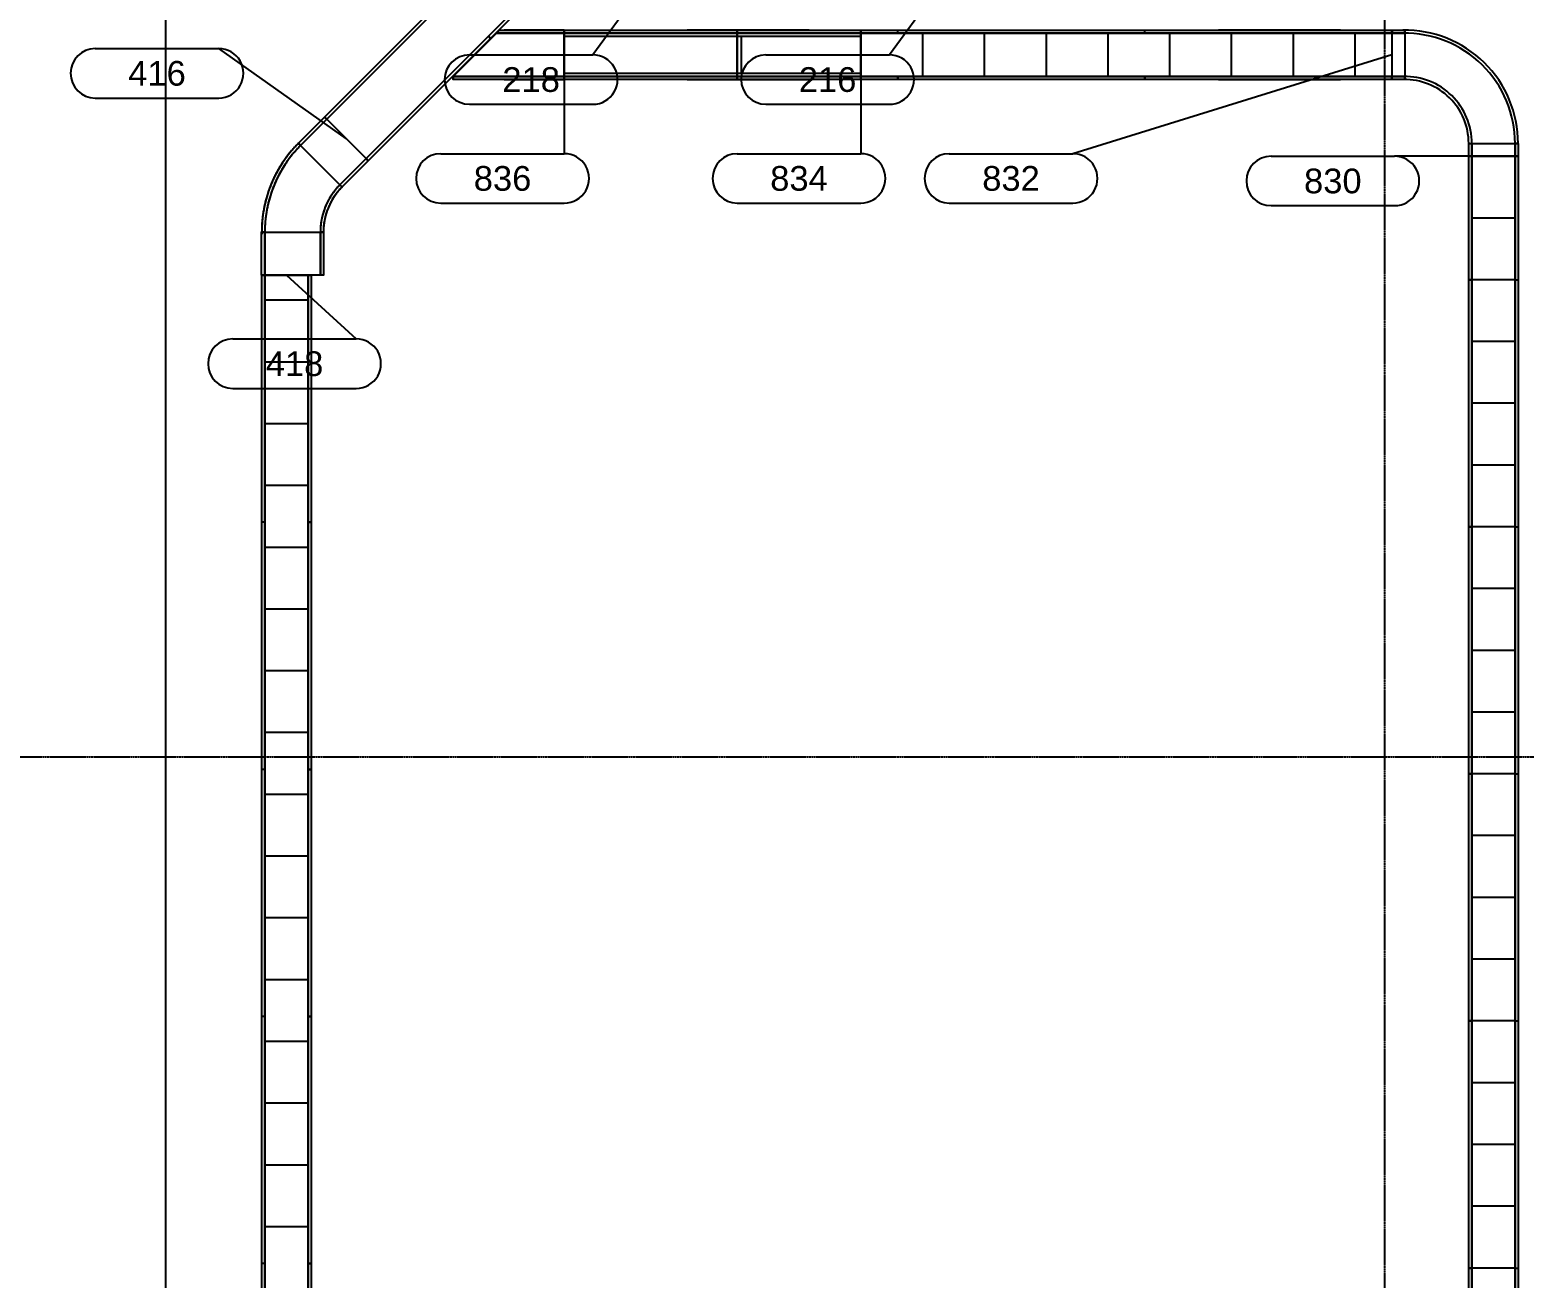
# Model space of a CAD drawing. Header units: inches. Extents: x -21257 to 11444, y 0 to 8704.
# Drawn here: x 870 to 1596, y 6742 to 7349 of the extents above; entities that cross this region are included whole.
import ezdxf
from ezdxf.enums import TextEntityAlignment as Align

# ---------------------------------------------------------------- set-up
doc = ezdxf.new("R2010")
doc.units = ezdxf.units.IN
doc.header["$MEASUREMENT"] = 0
doc.linetypes.add('CENTER2', pattern=[1.125, 0.75, -0.125, 0.125, -0.125])
for name, color, linetype in [('200-CONV-NUMBERS', 4, 'Continuous'), ('400-CONV-LAYOUT', 1, 'Continuous'), ('400-CONV-NUMBERS', 1, 'Continuous'), ('800-CONV-LAYOUT', 54, 'Continuous'), ('800-CONV-LAYOUT-SAW', 54, 'Continuous'), ('800-CONV-NUMBERS', 54, 'Continuous'), ('Bldg_Cline', 8, 'CENTER2'), ('Bldg_Colnum', 8, 'Continuous')]:
    doc.layers.add(name, color=color, linetype=linetype)
doc.styles.get("Standard").update_dxf_attribs({"font": 'helvl.shx'})

# ---------------------------------------------------------------- blocks, each defined once
blk = doc.blocks.new('DCBLOCK')
at = {"linetype": 'Continuous'}
for p, q in [((-0.625, 0), (0, 0)), ((-0.625, -0.25), (0, -0.25))]:
    blk.add_line(p, q, dxfattribs=at)
for centre, start, end in [((-0.625, -0.125), 89.99998, 269.99994), ((0, -0.125), 269.99994, 89.99998)]:
    blk.add_arc(centre, 0.125, start, end)
blk.add_attdef('FORTNAITEM', text='', height=0.125).set_placement((-0.3125, -0.125), align=Align.MIDDLE_CENTER)
at = {"flags": 1}
blk.add_attdef('SERIALNUM', (-0.625, -0.3437), '', height=0.125, dxfattribs=at)
blk = doc.blocks.new('Promise-US15-100330-00-10-003 Bldg Colums')
at = {"layer": 'Bldg_Cline'}
for p, q in [((600, 7193.33), (600, 9.33)), ((-389.27, 6480), (72, 6480)), ((72, 6480), (6000, 6480))]:
    blk.add_line(p, q, dxfattribs=at)
at = {"layer": 'Bldg_Colnum'}
blk.add_line((8, 7709.88), (8, 8), dxfattribs=at)

msp = doc.modelspace()

# ---------------------------------------------------------------- linework, layer by layer
at = {"layer": '200-CONV-NUMBERS', "linetype": 'Continuous'}
for p, q in [((1178.72, 7384.49, 330), (1143.59, 7336.49, 360)), ((1322.72, 7384.49, 330), (1287.59, 7336.49, 360))]:
    msp.add_line(p, q, dxfattribs=at)
at = {"layer": '400-CONV-LAYOUT', "linetype": 'Continuous'}
for p, q in [((1092.84, 7345.52, 323.5), (1093.9, 7344.46, 323.5)), ((1092.84, 7345.52, 330), (1092.84, 7345.52, 323.5)), ((1093.9, 7344.46, 330), (1092.84, 7345.52, 330)), ((1013.29, 7306.27, 330), (1014.35, 7305.21, 330)), ((1014.35, 7305.21, 323.5), (1013.29, 7306.27, 323.5)), ((1014.36, 7305.22, 320.5), (1013.3, 7306.28, 320.5)), ((1014.36, 7305.22, 330), (1013.3, 7306.28, 330)), ((1014.35, 7305.21, 330), (1014.35, 7305.21, 323.5)), ((1014.36, 7305.22, 330), (1014.36, 7305.22, 320.5)), ((1001.63, 7292.49, 320.5), (1000.57, 7293.55, 320.5)), ((1000.57, 7293.55, 330), (1001.63, 7292.49, 330)), ((1001.63, 7292.49, 330), (1001.63, 7292.49, 320.5)), ((1034.5, 7285.06, 330), (1033.44, 7286.12, 330)), ((1033.44, 7286.12, 323.5), (1033.44, 7286.12, 330)), ((1034.5, 7285.06, 323.5), (1033.44, 7286.12, 323.5)), ((1033.45, 7286.13, 320.5), (1034.51, 7285.07, 320.5)), ((1033.45, 7286.13, 330), (1033.45, 7286.13, 320.5)), ((1034.51, 7285.07, 330), (1033.45, 7286.13, 330)), ((1021.78, 7272.34, 320.5), (1020.72, 7273.4, 320.5)), ((1020.72, 7273.4, 320.5), (1020.72, 7273.4, 330)), ((1021.78, 7272.34, 330), (1020.72, 7273.4, 330)), ((984.2, 7250.42, 330), (982.7, 7250.42, 330)), ((984.2, 7250.42, 320.5), (982.7, 7250.42, 320.5)), ((984.2, 7250.42, 330), (984.2, 7250.42, 320.5)), ((1012.7, 7250.42, 330), (1011.2, 7250.42, 330)), ((1011.2, 7250.42, 330), (1011.2, 7250.42, 320.5)), ((1011.2, 7250.42, 320.5), (1012.7, 7250.42, 320.5)), ((982.7, 7229.42, 330), (984.2, 7229.42, 330)), ((984.2, 7229.42, 320.5), (982.7, 7229.42, 320.5)), ((984.22, 7229.42, 330), (982.72, 7229.42, 330)), ((984.22, 7229.42, 323.5), (982.72, 7229.42, 323.5)), ((984.2, 7229.42, 330), (984.2, 7229.42, 320.5)), ((984.22, 7229.42, 330), (984.22, 7229.42, 323.5)), ((1006.72, 7229.42, 330), (1005.22, 7229.42, 330)), ((1005.22, 7229.42, 330), (1005.22, 7229.42, 323.5)), ((1005.22, 7229.42, 323.5), (1006.72, 7229.42, 323.5)), ((1012.7, 7229.42, 330), (1011.2, 7229.42, 330)), ((1011.2, 7229.42, 320.5), (1011.2, 7229.42, 330)), ((1012.7, 7229.42, 320.5), (1011.2, 7229.42, 320.5)), ((984.22, 7217.42, 330), (1005.22, 7217.42, 330)), ((984.22, 7187.42, 330), (1005.22, 7187.42, 330)), ((984.22, 7157.42, 330), (1005.22, 7157.42, 330)), ((984.22, 7127.42, 330), (1005.22, 7127.42, 330)), ((984.22, 7109.42, 330), (982.72, 7109.42, 330)), ((984.22, 7109.42, 323.5), (982.72, 7109.42, 323.5)), ((984.22, 7109.42, 330), (984.22, 7109.42, 323.5)), ((1006.72, 7109.42, 330), (1005.22, 7109.42, 330)), ((1005.22, 7109.42, 330), (1005.22, 7109.42, 323.5)), ((1005.22, 7109.42, 323.5), (1006.72, 7109.42, 323.5)), ((984.22, 7097.42, 330), (1005.22, 7097.42, 330)), ((984.22, 7067.42, 330), (1005.22, 7067.42, 330)), ((984.22, 7037.42, 330), (1005.22, 7037.42, 330)), ((984.22, 7007.42, 330), (1005.22, 7007.42, 330)), ((984.22, 6989.42, 330), (982.72, 6989.42, 330)), ((984.22, 6989.42, 323.5), (982.72, 6989.42, 323.5)), ((984.22, 6989.42, 330), (984.22, 6989.42, 323.5)), ((1006.72, 6989.42, 330), (1005.22, 6989.42, 330)), ((1005.22, 6989.42, 330), (1005.22, 6989.42, 323.5)), ((1005.22, 6989.42, 323.5), (1006.72, 6989.42, 323.5)), ((984.22, 6977.42, 330), (1005.22, 6977.42, 330)), ((984.22, 6947.42, 330), (1005.22, 6947.42, 330)), ((984.22, 6917.42, 330), (1005.22, 6917.42, 330)), ((984.22, 6887.42, 330), (1005.22, 6887.42, 330)), ((984.22, 6869.42, 330), (982.72, 6869.42, 330)), ((984.22, 6869.42, 323.5), (982.72, 6869.42, 323.5)), ((984.22, 6869.42, 330), (984.22, 6869.42, 323.5)), ((1006.72, 6869.42, 330), (1005.22, 6869.42, 330)), ((1005.22, 6869.42, 330), (1005.22, 6869.42, 323.5)), ((1005.22, 6869.42, 323.5), (1006.72, 6869.42, 323.5)), ((984.22, 6857.42, 330), (1005.22, 6857.42, 330)), ((984.22, 6827.42, 330), (1005.22, 6827.42, 330)), ((984.22, 6797.42, 330), (1005.22, 6797.42, 330)), ((984.22, 6767.42, 330), (1005.22, 6767.42, 330)), ((984.22, 6749.42, 330), (982.72, 6749.42, 330)), ((984.22, 6749.42, 323.5), (982.72, 6749.42, 323.5)), ((984.22, 6749.42, 330), (984.22, 6749.42, 323.5)), ((1006.72, 6749.42, 330), (1005.22, 6749.42, 330)), ((1005.22, 6749.42, 330), (1005.22, 6749.42, 323.5)), ((1005.22, 6749.42, 323.5), (1006.72, 6749.42, 323.5))]:
    msp.add_line(p, q, dxfattribs=at)
at = {"layer": '400-CONV-LAYOUT'}
for points in [[(1000.57, 7293.55, 320.5), (1000.19, 7293.17, 320.5), (999.81, 7292.78, 320.5), (999.43, 7292.38, 320.5), (999.06, 7291.99, 320.5), (998.69, 7291.59, 320.5), (998.32, 7291.18, 320.5), (997.96, 7290.78, 320.5), (997.6, 7290.37, 320.5), (997.25, 7289.95, 320.5), (996.9, 7289.54, 320.5), (996.55, 7289.12, 320.5), (996.21, 7288.7, 320.5), (995.87, 7288.27, 320.5), (995.53, 7287.84, 320.5), (995.2, 7287.41, 320.5), (994.87, 7286.98, 320.5), (994.55, 7286.54, 320.5), (994.23, 7286.1, 320.5), (993.91, 7285.66, 320.5), (993.6, 7285.21, 320.5), (993.29, 7284.76, 320.5), (992.99, 7284.31, 320.5), (992.69, 7283.86, 320.5), (992.39, 7283.4, 320.5), (992.1, 7282.94, 320.5), (991.81, 7282.48, 320.5), (991.53, 7282.02, 320.5), (991.25, 7281.55, 320.5), (990.97, 7281.08, 320.5), (990.7, 7280.61, 320.5), (990.43, 7280.14, 320.5), (990.17, 7279.66, 320.5), (989.91, 7279.18, 320.5), (989.66, 7278.7, 320.5), (989.41, 7278.22, 320.5), (989.16, 7277.73, 320.5), (988.92, 7277.24, 320.5), (988.68, 7276.75, 320.5), (988.45, 7276.26, 320.5), (988.22, 7275.77, 320.5), (988, 7275.27, 320.5), (987.78, 7274.78, 320.5), (987.56, 7274.28, 320.5), (987.35, 7273.77, 320.5), (987.15, 7273.27, 320.5), (986.94, 7272.76, 320.5), (986.75, 7272.26, 320.5), (986.55, 7271.75, 320.5), (986.37, 7271.24, 320.5), (986.18, 7270.73, 320.5), (986, 7270.21, 320.5), (985.83, 7269.7, 320.5), (985.66, 7269.18, 320.5), (985.5, 7268.66, 320.5), (985.34, 7268.14, 320.5), (985.18, 7267.62, 320.5), (985.03, 7267.1, 320.5), (984.88, 7266.57, 320.5), (984.74, 7266.05, 320.5), (984.6, 7265.52, 320.5), (984.47, 7264.99, 320.5), (984.34, 7264.46, 320.5), (984.22, 7263.93, 320.5), (984.1, 7263.4, 320.5), (983.99, 7262.87, 320.5), (983.88, 7262.34, 320.5), (983.78, 7261.8, 320.5), (983.68, 7261.27, 320.5), (983.58, 7260.73, 320.5), (983.49, 7260.19, 320.5), (983.41, 7259.66, 320.5), (983.33, 7259.12, 320.5), (983.25, 7258.58, 320.5), (983.18, 7258.04, 320.5), (983.12, 7257.5, 320.5), (983.06, 7256.96, 320.5), (983, 7256.42, 320.5), (982.95, 7255.88, 320.5), (982.9, 7255.33, 320.5), (982.86, 7254.79, 320.5), (982.82, 7254.25, 320.5), (982.79, 7253.71, 320.5), (982.77, 7253.16, 320.5), (982.74, 7252.62, 320.5), (982.73, 7252.07, 320.5), (982.71, 7251.53, 320.5), (982.71, 7250.99, 320.5), (982.7, 7250.44, 320.5), (982.71, 7249.9, 320.5)], [(1001.63, 7292.49, 320.5), (1001.26, 7292.11, 320.5), (1000.89, 7291.73, 320.5), (1000.52, 7291.35, 320.5), (1000.16, 7290.96, 320.5), (999.8, 7290.57, 320.5), (999.44, 7290.18, 320.5), (999.09, 7289.78, 320.5), (998.74, 7289.38, 320.5), (998.39, 7288.98, 320.5), (998.05, 7288.58, 320.5), (997.71, 7288.17, 320.5), (997.38, 7287.76, 320.5), (997.05, 7287.34, 320.5), (996.72, 7286.92, 320.5), (996.39, 7286.5, 320.5), (996.07, 7286.08, 320.5), (995.76, 7285.65, 320.5), (995.45, 7285.22, 320.5), (995.14, 7284.79, 320.5), (994.83, 7284.36, 320.5), (994.53, 7283.92, 320.5), (994.23, 7283.48, 320.5), (993.94, 7283.04, 320.5), (993.65, 7282.59, 320.5), (993.37, 7282.14, 320.5), (993.09, 7281.69, 320.5), (992.81, 7281.24, 320.5), (992.54, 7280.79, 320.5), (992.27, 7280.33, 320.5), (992, 7279.87, 320.5), (991.74, 7279.41, 320.5), (991.49, 7278.94, 320.5), (991.23, 7278.47, 320.5), (990.99, 7278.01, 320.5), (990.74, 7277.53, 320.5), (990.5, 7277.06, 320.5), (990.27, 7276.58, 320.5), (990.04, 7276.11, 320.5), (989.81, 7275.63, 320.5), (989.59, 7275.15, 320.5), (989.37, 7274.66, 320.5), (989.15, 7274.18, 320.5), (988.94, 7273.69, 320.5), (988.74, 7273.2, 320.5), (988.54, 7272.71, 320.5), (988.34, 7272.21, 320.5), (988.15, 7271.72, 320.5), (987.96, 7271.22, 320.5), (987.78, 7270.73, 320.5), (987.6, 7270.23, 320.5), (987.42, 7269.72, 320.5), (987.25, 7269.22, 320.5), (987.09, 7268.72, 320.5), (986.93, 7268.21, 320.5), (986.77, 7267.7, 320.5), (986.62, 7267.2, 320.5), (986.47, 7266.69, 320.5), (986.33, 7266.17, 320.5), (986.19, 7265.66, 320.5), (986.06, 7265.15, 320.5), (985.93, 7264.63, 320.5), (985.8, 7264.12, 320.5), (985.68, 7263.6, 320.5), (985.57, 7263.08, 320.5), (985.46, 7262.56, 320.5), (985.35, 7262.04, 320.5), (985.25, 7261.52, 320.5), (985.15, 7261, 320.5), (985.06, 7260.48, 320.5), (984.97, 7259.95, 320.5), (984.89, 7259.43, 320.5), (984.81, 7258.91, 320.5), (984.74, 7258.38, 320.5), (984.67, 7257.85, 320.5), (984.61, 7257.33, 320.5), (984.55, 7256.8, 320.5), (984.49, 7256.27, 320.5), (984.44, 7255.74, 320.5), (984.4, 7255.21, 320.5), (984.36, 7254.68, 320.5), (984.32, 7254.15, 320.5), (984.29, 7253.63, 320.5), (984.26, 7253.09, 320.5), (984.24, 7252.56, 320.5), (984.23, 7252.03, 320.5), (984.21, 7251.5, 320.5), (984.21, 7250.97, 320.5), (984.2, 7250.44, 320.5), (984.21, 7249.91, 320.5)], [(1020.72, 7273.4, 320.5), (1020.52, 7273.19, 320.5), (1020.32, 7272.99, 320.5), (1020.12, 7272.78, 320.5), (1019.92, 7272.57, 320.5), (1019.72, 7272.35, 320.5), (1019.53, 7272.14, 320.5), (1019.33, 7271.92, 320.5), (1019.14, 7271.7, 320.5), (1018.95, 7271.48, 320.5), (1018.77, 7271.26, 320.5), (1018.58, 7271.04, 320.5), (1018.4, 7270.81, 320.5), (1018.22, 7270.59, 320.5), (1018.04, 7270.36, 320.5), (1017.86, 7270.13, 320.5), (1017.69, 7269.9, 320.5), (1017.52, 7269.66, 320.5), (1017.34, 7269.43, 320.5), (1017.18, 7269.19, 320.5), (1017.01, 7268.96, 320.5), (1016.85, 7268.72, 320.5), (1016.68, 7268.48, 320.5), (1016.52, 7268.24, 320.5), (1016.37, 7267.99, 320.5), (1016.21, 7267.75, 320.5), (1016.06, 7267.5, 320.5), (1015.9, 7267.25, 320.5), (1015.76, 7267.01, 320.5), (1015.61, 7266.76, 320.5), (1015.46, 7266.5, 320.5), (1015.32, 7266.25, 320.5), (1015.18, 7266, 320.5), (1015.04, 7265.74, 320.5), (1014.91, 7265.49, 320.5), (1014.78, 7265.23, 320.5), (1014.64, 7264.97, 320.5), (1014.52, 7264.71, 320.5), (1014.39, 7264.45, 320.5), (1014.27, 7264.19, 320.5), (1014.14, 7263.93, 320.5), (1014.02, 7263.66, 320.5), (1013.91, 7263.4, 320.5), (1013.79, 7263.13, 320.5), (1013.68, 7262.86, 320.5), (1013.57, 7262.59, 320.5), (1013.46, 7262.32, 320.5), (1013.36, 7262.05, 320.5), (1013.26, 7261.78, 320.5), (1013.16, 7261.51, 320.5), (1013.06, 7261.24, 320.5), (1012.96, 7260.96, 320.5), (1012.87, 7260.69, 320.5), (1012.78, 7260.41, 320.5), (1012.69, 7260.14, 320.5), (1012.61, 7259.86, 320.5), (1012.52, 7259.58, 320.5), (1012.44, 7259.3, 320.5), (1012.36, 7259.03, 320.5), (1012.29, 7258.75, 320.5), (1012.22, 7258.46, 320.5), (1012.15, 7258.18, 320.5), (1012.08, 7257.9, 320.5), (1012.01, 7257.62, 320.5), (1011.95, 7257.34, 320.5), (1011.89, 7257.05, 320.5), (1011.83, 7256.77, 320.5), (1011.78, 7256.48, 320.5), (1011.72, 7256.2, 320.5), (1011.67, 7255.91, 320.5), (1011.62, 7255.63, 320.5), (1011.58, 7255.34, 320.5), (1011.54, 7255.05, 320.5), (1011.5, 7254.77, 320.5), (1011.46, 7254.48, 320.5), (1011.42, 7254.19, 320.5), (1011.39, 7253.9, 320.5), (1011.36, 7253.62, 320.5), (1011.33, 7253.33, 320.5), (1011.31, 7253.04, 320.5), (1011.29, 7252.75, 320.5), (1011.27, 7252.46, 320.5), (1011.25, 7252.17, 320.5), (1011.24, 7251.88, 320.5), (1011.23, 7251.59, 320.5), (1011.22, 7251.3, 320.5), (1011.21, 7251.01, 320.5), (1011.21, 7250.72, 320.5), (1011.2, 7250.43, 320.5), (1011.21, 7250.14, 320.5)], [(1021.78, 7272.34, 320.5), (1021.59, 7272.14, 320.5), (1021.4, 7271.94, 320.5), (1021.21, 7271.74, 320.5), (1021.02, 7271.54, 320.5), (1020.83, 7271.34, 320.5), (1020.64, 7271.14, 320.5), (1020.46, 7270.93, 320.5), (1020.28, 7270.72, 320.5), (1020.1, 7270.51, 320.5), (1019.92, 7270.3, 320.5), (1019.74, 7270.09, 320.5), (1019.57, 7269.87, 320.5), (1019.39, 7269.66, 320.5), (1019.22, 7269.44, 320.5), (1019.06, 7269.22, 320.5), (1018.89, 7269, 320.5), (1018.72, 7268.78, 320.5), (1018.56, 7268.55, 320.5), (1018.4, 7268.33, 320.5), (1018.24, 7268.1, 320.5), (1018.08, 7267.87, 320.5), (1017.93, 7267.64, 320.5), (1017.78, 7267.41, 320.5), (1017.63, 7267.18, 320.5), (1017.48, 7266.95, 320.5), (1017.33, 7266.71, 320.5), (1017.19, 7266.48, 320.5), (1017.05, 7266.24, 320.5), (1016.91, 7266, 320.5), (1016.77, 7265.76, 320.5), (1016.63, 7265.52, 320.5), (1016.5, 7265.28, 320.5), (1016.37, 7265.04, 320.5), (1016.24, 7264.79, 320.5), (1016.11, 7264.55, 320.5), (1015.99, 7264.3, 320.5), (1015.86, 7264.05, 320.5), (1015.74, 7263.8, 320.5), (1015.62, 7263.55, 320.5), (1015.51, 7263.3, 320.5), (1015.39, 7263.05, 320.5), (1015.28, 7262.8, 320.5), (1015.17, 7262.54, 320.5), (1015.07, 7262.29, 320.5), (1014.96, 7262.03, 320.5), (1014.86, 7261.77, 320.5), (1014.76, 7261.52, 320.5), (1014.66, 7261.26, 320.5), (1014.57, 7261, 320.5), (1014.47, 7260.74, 320.5), (1014.38, 7260.48, 320.5), (1014.29, 7260.22, 320.5), (1014.21, 7259.95, 320.5), (1014.12, 7259.69, 320.5), (1014.04, 7259.42, 320.5), (1013.96, 7259.16, 320.5), (1013.89, 7258.89, 320.5), (1013.81, 7258.63, 320.5), (1013.74, 7258.36, 320.5), (1013.67, 7258.09, 320.5), (1013.6, 7257.83, 320.5), (1013.54, 7257.56, 320.5), (1013.47, 7257.29, 320.5), (1013.41, 7257.02, 320.5), (1013.36, 7256.75, 320.5), (1013.3, 7256.48, 320.5), (1013.25, 7256.2, 320.5), (1013.2, 7255.93, 320.5), (1013.15, 7255.66, 320.5), (1013.1, 7255.39, 320.5), (1013.06, 7255.11, 320.5), (1013.02, 7254.84, 320.5), (1012.98, 7254.57, 320.5), (1012.95, 7254.29, 320.5), (1012.91, 7254.02, 320.5), (1012.88, 7253.74, 320.5), (1012.85, 7253.47, 320.5), (1012.83, 7253.19, 320.5), (1012.8, 7252.92, 320.5), (1012.78, 7252.64, 320.5), (1012.77, 7252.37, 320.5), (1012.75, 7252.09, 320.5), (1012.74, 7251.81, 320.5), (1012.72, 7251.54, 320.5), (1012.72, 7251.26, 320.5), (1012.71, 7250.98, 320.5), (1012.71, 7250.71, 320.5), (1012.7, 7250.43, 320.5), (1012.71, 7250.15, 320.5)]]:
    msp.add_polyline3d(points, dxfattribs=at)
for radius in [61, 59.5, 32.5, 31]:
    msp.add_arc((1043.7, 7250.42, 330), radius, 135.00002, 181.00002, dxfattribs=at)
for points in [[(1243.45, 7534.31, 323.5), (1014.35, 7305.21, 323.5), (1013.29, 7306.27, 323.5), (1242.39, 7535.37, 323.5)], [(1243.45, 7534.31, 330), (1014.35, 7305.21, 330), (1013.29, 7306.27, 330), (1242.39, 7535.37, 330)], [(1262.54, 7515.22, 330), (1033.44, 7286.12, 330), (1014.35, 7305.21, 330), (1243.45, 7534.31, 330)], [(1243.45, 7534.31, 330), (1014.35, 7305.21, 330), (1014.35, 7305.21, 323.5), (1243.45, 7534.31, 323.5)], [(1262.54, 7515.22, 330), (1033.44, 7286.12, 330), (1033.44, 7286.12, 323.5), (1262.54, 7515.22, 323.5)], [(1263.61, 7514.16, 323.5), (1034.5, 7285.06, 323.5), (1033.44, 7286.12, 323.5), (1262.54, 7515.22, 323.5)], [(1263.61, 7514.16, 330), (1034.5, 7285.06, 330), (1033.44, 7286.12, 330), (1262.54, 7515.22, 330)], [(1014.36, 7305.22, 320.5), (1001.63, 7292.49, 320.5), (1000.57, 7293.55, 320.5), (1013.3, 7306.28, 320.5)], [(1014.36, 7305.22, 330), (1001.63, 7292.49, 330), (1000.57, 7293.55, 330), (1013.3, 7306.28, 330)], [(1033.45, 7286.13, 330), (1020.72, 7273.4, 330), (1001.63, 7292.49, 330), (1014.36, 7305.22, 330)], [(1014.36, 7305.22, 330), (1001.63, 7292.49, 330), (1001.63, 7292.49, 320.5), (1014.36, 7305.22, 320.5)], [(1033.45, 7286.13, 330), (1020.72, 7273.4, 330), (1020.72, 7273.4, 320.5), (1033.45, 7286.13, 320.5)], [(1034.51, 7285.07, 320.5), (1021.78, 7272.34, 320.5), (1020.72, 7273.4, 320.5), (1033.45, 7286.13, 320.5)], [(1034.51, 7285.07, 330), (1021.78, 7272.34, 330), (1020.72, 7273.4, 330), (1033.45, 7286.13, 330)], [(984.2, 7250.42, 330), (984.2, 7229.42, 330), (982.7, 7229.42, 330), (982.7, 7250.42, 330)], [(984.2, 7250.42, 320.5), (984.2, 7229.42, 320.5), (982.7, 7229.42, 320.5), (982.7, 7250.42, 320.5)], [(984.2, 7250.42, 330), (984.2, 7229.42, 330), (984.2, 7229.42, 320.5), (984.2, 7250.42, 320.5)], [(1011.2, 7250.42, 330), (1011.2, 7229.42, 330), (984.2, 7229.42, 330), (984.2, 7250.42, 330)], [(1012.7, 7250.42, 330), (1012.7, 7229.42, 330), (1011.2, 7229.42, 330), (1011.2, 7250.42, 330)], [(1012.7, 7250.42, 320.5), (1012.7, 7229.42, 320.5), (1011.2, 7229.42, 320.5), (1011.2, 7250.42, 320.5)], [(1011.2, 7250.42, 330), (1011.2, 7229.42, 330), (1011.2, 7229.42, 320.5), (1011.2, 7250.42, 320.5)], [(984.22, 7229.42, 323.5), (984.22, 5957.42, 323.5), (982.72, 5957.42, 323.5), (982.72, 7229.42, 323.5)], [(984.22, 7229.42, 330), (984.22, 5957.42, 330), (982.72, 5957.42, 330), (982.72, 7229.42, 330)], [(1005.22, 7229.42, 330), (1005.22, 5957.42, 330), (984.22, 5957.42, 330), (984.22, 7229.42, 330)], [(984.22, 7229.42, 330), (984.22, 5957.42, 330), (984.22, 5957.42, 323.5), (984.22, 7229.42, 323.5)], [(1005.22, 7229.42, 330), (1005.22, 5957.42, 330), (1005.22, 5957.42, 323.5), (1005.22, 7229.42, 323.5)], [(1006.72, 7229.42, 323.5), (1006.72, 5957.42, 323.5), (1005.22, 5957.42, 323.5), (1005.22, 7229.42, 323.5)], [(1006.72, 7229.42, 330), (1006.72, 5957.42, 330), (1005.22, 5957.42, 330), (1005.22, 7229.42, 330)]]:
    msp.add_3dface(points, dxfattribs=at)
at = {"layer": '400-CONV-LAYOUT', "invisible_edges": 15}
for points in [[(1002.7, 7295.68, 330), (997.33, 7289.54, 330), (998.52, 7288.63, 330), (1003.76, 7294.62, 330)], [(1002.7, 7295.68, 320.5), (997.38, 7289.61, 320.5), (998.57, 7288.7, 320.5), (1003.76, 7294.62, 320.5)], [(1004.79, 7297.77, 330), (999.42, 7291.63, 330), (1000.61, 7290.72, 330), (1005.85, 7296.71, 330)], [(1004.79, 7297.77, 330), (999.42, 7291.63, 330), (1000.61, 7290.72, 330), (1005.85, 7296.71, 330)], [(1004.79, 7297.77, 320.5), (999.48, 7291.7, 320.5), (1000.67, 7290.79, 320.5), (1005.85, 7296.71, 320.5)], [(1004.79, 7297.77, 320.5), (999.48, 7291.7, 320.5), (1000.67, 7290.79, 320.5), (1005.85, 7296.71, 320.5)], [(995.2, 7287.41, 330), (990.7, 7280.61, 330), (992, 7279.87, 330), (996.39, 7286.5, 330)], [(995.2, 7287.41, 330), (990.7, 7280.61, 330), (992, 7279.87, 330), (996.39, 7286.5, 330)], [(995.26, 7287.48, 320.5), (990.79, 7280.77, 320.5), (992.09, 7280.02, 320.5), (996.45, 7286.57, 320.5)], [(995.26, 7287.48, 320.5), (990.79, 7280.77, 320.5), (992.09, 7280.02, 320.5), (996.45, 7286.57, 320.5)], [(1000.57, 7293.55, 330), (995.2, 7287.41, 330), (996.39, 7286.5, 330), (1001.63, 7292.49, 330)], [(1000.57, 7293.55, 330), (995.2, 7287.41, 330), (996.39, 7286.5, 330), (1001.63, 7292.49, 330)], [(1000.57, 7293.55, 330), (995.2, 7287.41, 330), (996.39, 7286.5, 330), (1001.63, 7292.49, 330)], [(1000.57, 7293.55, 320.5), (995.26, 7287.48, 320.5), (996.45, 7286.57, 320.5), (1001.63, 7292.49, 320.5)], [(1000.57, 7293.55, 320.5), (995.26, 7287.48, 320.5), (996.45, 7286.57, 320.5), (1001.63, 7292.49, 320.5)], [(1000.57, 7293.55, 320.5), (995.26, 7287.48, 320.5), (996.45, 7286.57, 320.5), (1001.63, 7292.49, 320.5)], [(1020.72, 7273.4, 330), (1017.86, 7270.13, 330), (996.39, 7286.5, 330), (1001.63, 7292.49, 330)], [(1020.72, 7273.4, 330), (1017.86, 7270.13, 330), (996.39, 7286.5, 330), (1001.63, 7292.49, 330)], [(990.7, 7280.61, 330), (987.15, 7273.27, 330), (988.54, 7272.71, 330), (992, 7279.87, 330)], [(990.7, 7280.61, 330), (987.15, 7273.27, 330), (988.54, 7272.71, 330), (992, 7279.87, 330)], [(990.79, 7280.77, 320.5), (987.25, 7273.52, 320.5), (988.64, 7272.95, 320.5), (992.09, 7280.02, 320.5)], [(990.79, 7280.77, 320.5), (987.25, 7273.52, 320.5), (988.64, 7272.95, 320.5), (992.09, 7280.02, 320.5)], [(1015.46, 7266.5, 330), (1013.57, 7262.59, 330), (988.54, 7272.71, 330), (992, 7279.87, 330)], [(1015.46, 7266.5, 330), (1013.57, 7262.59, 330), (988.54, 7272.71, 330), (992, 7279.87, 330)], [(1017.86, 7270.13, 330), (1015.46, 7266.5, 330), (992, 7279.87, 330), (996.39, 7286.5, 330)], [(1017.86, 7270.13, 330), (1015.46, 7266.5, 330), (992, 7279.87, 330), (996.39, 7286.5, 330)], [(987.15, 7273.27, 330), (984.6, 7265.52, 330), (986.06, 7265.15, 330), (988.54, 7272.71, 330)], [(987.15, 7273.27, 330), (984.6, 7265.52, 330), (986.06, 7265.15, 330), (988.54, 7272.71, 330)], [(987.25, 7273.52, 320.5), (984.69, 7265.87, 320.5), (986.15, 7265.49, 320.5), (988.64, 7272.95, 320.5)], [(987.25, 7273.52, 320.5), (984.69, 7265.87, 320.5), (986.15, 7265.49, 320.5), (988.64, 7272.95, 320.5)], [(1013.57, 7262.59, 330), (1012.22, 7258.46, 330), (986.06, 7265.15, 330), (988.54, 7272.71, 330)], [(1013.57, 7262.59, 330), (1012.22, 7258.46, 330), (986.06, 7265.15, 330), (988.54, 7272.71, 330)], [(1021.78, 7272.34, 330), (1019.06, 7269.22, 330), (1017.86, 7270.13, 330), (1020.72, 7273.4, 330)], [(1021.78, 7272.34, 330), (1019.06, 7269.22, 330), (1017.86, 7270.13, 330), (1020.72, 7273.4, 330)], [(1021.78, 7272.34, 320.5), (1019.08, 7269.26, 320.5), (1017.89, 7270.17, 320.5), (1020.72, 7273.4, 320.5)], [(1021.78, 7272.34, 320.5), (1019.08, 7269.26, 320.5), (1017.89, 7270.17, 320.5), (1020.72, 7273.4, 320.5)], [(984.6, 7265.52, 330), (983.12, 7257.5, 330), (984.61, 7257.33, 330), (986.06, 7265.15, 330)], [(984.6, 7265.52, 330), (983.12, 7257.5, 330), (984.61, 7257.33, 330), (986.06, 7265.15, 330)], [(984.69, 7265.87, 320.5), (983.17, 7257.95, 320.5), (984.66, 7257.77, 320.5), (986.15, 7265.49, 320.5)], [(984.69, 7265.87, 320.5), (983.17, 7257.95, 320.5), (984.66, 7257.77, 320.5), (986.15, 7265.49, 320.5)], [(1016.77, 7265.76, 330), (1014.96, 7262.03, 330), (1013.57, 7262.59, 330), (1015.46, 7266.5, 330)], [(1016.77, 7265.76, 330), (1014.96, 7262.03, 330), (1013.57, 7262.59, 330), (1015.46, 7266.5, 330)], [(1016.81, 7265.84, 320.5), (1015.01, 7262.16, 320.5), (1013.63, 7262.73, 320.5), (1015.51, 7266.59, 320.5)], [(1016.81, 7265.84, 320.5), (1015.01, 7262.16, 320.5), (1013.63, 7262.73, 320.5), (1015.51, 7266.59, 320.5)], [(1019.06, 7269.22, 330), (1016.77, 7265.76, 330), (1015.46, 7266.5, 330), (1017.86, 7270.13, 330)], [(1019.06, 7269.22, 330), (1016.77, 7265.76, 330), (1015.46, 7266.5, 330), (1017.86, 7270.13, 330)], [(1019.08, 7269.26, 320.5), (1016.81, 7265.84, 320.5), (1015.51, 7266.59, 320.5), (1017.89, 7270.17, 320.5)], [(1019.08, 7269.26, 320.5), (1016.81, 7265.84, 320.5), (1015.51, 7266.59, 320.5), (1017.89, 7270.17, 320.5)], [(1012.22, 7258.46, 330), (1011.42, 7254.19, 330), (984.61, 7257.33, 330), (986.06, 7265.15, 330)], [(1012.22, 7258.46, 330), (1011.42, 7254.19, 330), (984.61, 7257.33, 330), (986.06, 7265.15, 330)], [(1013.67, 7258.09, 330), (1012.91, 7254.02, 330), (1011.42, 7254.19, 330), (1012.22, 7258.46, 330)], [(1013.67, 7258.09, 330), (1012.91, 7254.02, 330), (1011.42, 7254.19, 330), (1012.22, 7258.46, 330)], [(1013.72, 7258.27, 320.5), (1012.94, 7254.25, 320.5), (1011.45, 7254.43, 320.5), (1012.26, 7258.65, 320.5)], [(1013.72, 7258.27, 320.5), (1012.94, 7254.25, 320.5), (1011.45, 7254.43, 320.5), (1012.26, 7258.65, 320.5)], [(1014.96, 7262.03, 330), (1013.67, 7258.09, 330), (1012.22, 7258.46, 330), (1013.57, 7262.59, 330)], [(1014.96, 7262.03, 330), (1013.67, 7258.09, 330), (1012.22, 7258.46, 330), (1013.57, 7262.59, 330)], [(1015.01, 7262.16, 320.5), (1013.72, 7258.27, 320.5), (1012.26, 7258.65, 320.5), (1013.63, 7262.73, 320.5)], [(1015.01, 7262.16, 320.5), (1013.72, 7258.27, 320.5), (1012.26, 7258.65, 320.5), (1013.63, 7262.73, 320.5)], [(983.17, 7257.95, 320.5), (982.71, 7249.9, 320.5), (984.21, 7249.91, 320.5), (984.66, 7257.77, 320.5)], [(983.12, 7257.5, 330), (982.71, 7249.35, 330), (984.21, 7249.38, 330), (984.61, 7257.33, 330)], [(1011.42, 7254.19, 330), (1011.21, 7249.85, 330), (984.21, 7249.38, 330), (984.61, 7257.33, 330)], [(1012.94, 7254.25, 320.5), (1012.71, 7250.15, 320.5), (1011.21, 7250.14, 320.5), (1011.45, 7254.43, 320.5)], [(1012.91, 7254.02, 330), (1012.71, 7249.88, 330), (1011.21, 7249.85, 330), (1011.42, 7254.19, 330)]]:
    msp.add_3dface(points, dxfattribs=at)
at = {"layer": '400-CONV-NUMBERS', "linetype": 'Continuous'}
for p, q in [((1023.91, 7295.67, 330), (961.87, 7339.52, 360)), ((994.72, 7229.42, 330), (1028.66, 7198.48, 360))]:
    msp.add_line(p, q, dxfattribs=at)
at = {"layer": '800-CONV-LAYOUT', "linetype": 'Continuous'}
for p, q in [((1129.7, 7346.98, 323.38), (1129.7, 7348.48, 323.38)), ((1129.7, 7348.48, 330), (1129.7, 7346.98, 330)), ((1129.7, 7346.98, 330), (1129.7, 7346.98, 323.38)), ((1213.7, 7346.98, 323.38), (1213.7, 7348.48, 323.38)), ((1213.7, 7346.98, 330), (1213.7, 7348.48, 330)), ((1213.7, 7346.98, 323.38), (1213.7, 7348.48, 323.38)), ((1213.7, 7348.48, 330), (1213.7, 7346.98, 330)), ((1213.7, 7346.98, 330), (1213.7, 7346.98, 323.38)), ((1213.7, 7346.98, 330), (1213.7, 7346.98, 323.38)), ((1273.7, 7346.98, 323.38), (1273.7, 7348.48, 323.38)), ((1273.7, 7346.98, 330), (1273.7, 7348.48, 330)), ((1273.7, 7346.98, 323.5), (1273.7, 7348.48, 323.5)), ((1273.7, 7348.48, 330), (1273.7, 7346.98, 330)), ((1273.7, 7346.98, 330), (1273.7, 7346.98, 323.38)), ((1273.7, 7346.98, 330), (1273.7, 7346.98, 323.5)), ((1291.7, 7346.98, 323.5), (1291.7, 7348.48, 323.5)), ((1291.7, 7346.98, 330), (1291.7, 7348.48, 330)), ((1291.7, 7346.98, 330), (1291.7, 7346.98, 323.5)), ((1303.7, 7346.98, 330), (1303.7, 7325.98, 330)), ((1333.7, 7346.98, 330), (1333.7, 7325.98, 330)), ((1363.7, 7346.98, 330), (1363.7, 7325.98, 330)), ((1393.7, 7346.98, 330), (1393.7, 7325.98, 330)), ((1411.7, 7346.98, 323.5), (1411.7, 7348.48, 323.5)), ((1411.7, 7346.98, 330), (1411.7, 7348.48, 330)), ((1411.7, 7346.98, 330), (1411.7, 7346.98, 323.5)), ((1423.7, 7346.98, 330), (1423.7, 7325.98, 330)), ((1453.7, 7346.98, 330), (1453.7, 7325.98, 330)), ((1483.7, 7346.98, 330), (1483.7, 7325.98, 330)), ((1513.7, 7346.98, 330), (1513.7, 7325.98, 330)), ((1531.7, 7346.98, 330), (1531.7, 7348.48, 330)), ((1531.7, 7346.98, 323.5), (1531.7, 7348.48, 323.5)), ((1531.7, 7346.98, 330), (1531.7, 7346.98, 323.5)), ((1531.75, 7348.48, 330), (1531.75, 7346.98, 330)), ((1531.75, 7346.98, 320.5), (1531.75, 7348.48, 320.5)), ((1531.75, 7346.98, 330), (1531.75, 7346.98, 320.5)), ((1538, 7346.98, 330), (1538, 7348.48, 330)), ((1538, 7346.98, 320.5), (1538, 7348.48, 320.5)), ((1538, 7346.98, 330), (1538, 7346.98, 320.5)), ((1129.7, 7324.48, 323.38), (1129.7, 7325.98, 323.38)), ((1129.7, 7325.98, 323.38), (1129.7, 7325.98, 330)), ((1129.7, 7324.48, 330), (1129.7, 7325.98, 330)), ((1213.7, 7325.98, 323.38), (1213.7, 7324.48, 323.38)), ((1213.7, 7325.98, 330), (1213.7, 7325.98, 323.38)), ((1213.7, 7324.48, 330), (1213.7, 7325.98, 330)), ((1213.7, 7324.48, 323.38), (1213.7, 7325.98, 323.38)), ((1213.7, 7325.98, 323.38), (1213.7, 7325.98, 330)), ((1213.7, 7324.48, 330), (1213.7, 7325.98, 330)), ((1273.7, 7325.98, 323.38), (1273.7, 7324.48, 323.38)), ((1273.7, 7325.98, 330), (1273.7, 7325.98, 323.38)), ((1273.7, 7324.48, 330), (1273.7, 7325.98, 330)), ((1273.7, 7324.48, 323.5), (1273.7, 7325.98, 323.5)), ((1273.7, 7325.98, 323.5), (1273.7, 7325.98, 330)), ((1273.7, 7324.48, 330), (1273.7, 7325.98, 330)), ((1291.7, 7325.98, 323.5), (1291.7, 7324.48, 323.5)), ((1291.7, 7325.98, 330), (1291.7, 7325.98, 323.5)), ((1291.7, 7324.48, 330), (1291.7, 7325.98, 330)), ((1411.7, 7325.98, 323.5), (1411.7, 7324.48, 323.5)), ((1411.7, 7325.98, 330), (1411.7, 7325.98, 323.5)), ((1411.7, 7324.48, 330), (1411.7, 7325.98, 330)), ((1531.7, 7324.48, 330), (1531.7, 7325.98, 330)), ((1531.7, 7325.98, 330), (1531.7, 7325.98, 323.5)), ((1531.7, 7325.98, 323.5), (1531.7, 7324.48, 323.5)), ((1531.75, 7324.48, 330), (1531.75, 7325.98, 330)), ((1531.75, 7325.98, 320.5), (1531.75, 7325.98, 330)), ((1531.75, 7324.48, 320.5), (1531.75, 7325.98, 320.5)), ((1538, 7324.48, 330), (1538, 7325.98, 330)), ((1538, 7325.98, 330), (1538, 7325.98, 320.5)), ((1538, 7325.98, 320.5), (1538, 7324.48, 320.5)), ((1569, 7293.48, 330), (1570.5, 7293.48, 330)), ((1569, 7293.48, 320.5), (1570.5, 7293.48, 320.5)), ((1569, 7287.23, 330), (1570.5, 7287.23, 330)), ((1569, 7287.23, 323.5), (1570.5, 7287.23, 323.5)), ((1569, 7287.23, 330), (1570.5, 7287.23, 330)), ((1570.5, 7287.23, 320.5), (1569, 7287.23, 320.5)), ((1570.5, 7293.48, 320.5), (1570.5, 7293.48, 330)), ((1570.5, 7287.23, 323.5), (1570.5, 7287.23, 330)), ((1570.5, 7287.23, 330), (1570.5, 7287.23, 320.5)), ((1593, 7293.48, 330), (1591.5, 7293.48, 330)), ((1591.5, 7293.48, 330), (1591.5, 7293.48, 320.5)), ((1591.5, 7293.48, 320.5), (1593, 7293.48, 320.5)), ((1593, 7287.23, 330), (1591.5, 7287.23, 330)), ((1591.5, 7287.23, 330), (1591.5, 7287.23, 323.5)), ((1591.5, 7287.23, 323.5), (1593, 7287.23, 323.5)), ((1591.5, 7287.23, 330), (1593, 7287.23, 330)), ((1591.5, 7287.23, 330), (1591.5, 7287.23, 320.5)), ((1591.5, 7287.23, 320.5), (1593, 7287.23, 320.5)), ((1591.5, 7257.23, 330), (1570.5, 7257.23, 330)), ((1569, 7227.23, 330), (1570.5, 7227.23, 330)), ((1570.5, 7227.23, 323.5), (1569, 7227.23, 323.5)), ((1570.5, 7227.23, 330), (1570.5, 7227.23, 323.5)), ((1591.5, 7227.23, 330), (1570.5, 7227.23, 330)), ((1591.5, 7227.23, 330), (1593, 7227.23, 330)), ((1591.5, 7227.23, 330), (1591.5, 7227.23, 323.5)), ((1591.5, 7227.23, 323.5), (1593, 7227.23, 323.5)), ((1591.5, 7197.23, 330), (1570.5, 7197.23, 330)), ((1591.5, 7167.23, 330), (1570.5, 7167.23, 330)), ((1591.5, 7137.23, 330), (1570.5, 7137.23, 330)), ((1569, 7107.23, 330), (1570.5, 7107.23, 330)), ((1570.5, 7107.23, 323.5), (1569, 7107.23, 323.5)), ((1570.5, 7107.23, 330), (1570.5, 7107.23, 323.5)), ((1591.5, 7107.23, 330), (1570.5, 7107.23, 330)), ((1591.5, 7107.23, 330), (1593, 7107.23, 330)), ((1591.5, 7107.23, 330), (1591.5, 7107.23, 323.5)), ((1591.5, 7107.23, 323.5), (1593, 7107.23, 323.5)), ((1591.5, 7077.23, 330), (1570.5, 7077.23, 330)), ((1591.5, 7047.23, 330), (1570.5, 7047.23, 330)), ((1591.5, 7017.23, 330), (1570.5, 7017.23, 330)), ((1569, 6987.23, 330), (1570.5, 6987.23, 330)), ((1570.5, 6987.23, 323.5), (1569, 6987.23, 323.5)), ((1570.5, 6987.23, 330), (1570.5, 6987.23, 323.5)), ((1591.5, 6987.23, 330), (1570.5, 6987.23, 330)), ((1591.5, 6987.23, 330), (1593, 6987.23, 330)), ((1591.5, 6987.23, 330), (1591.5, 6987.23, 323.5)), ((1591.5, 6987.23, 323.5), (1593, 6987.23, 323.5)), ((1591.5, 6957.23, 330), (1570.5, 6957.23, 330)), ((1591.5, 6927.23, 330), (1570.5, 6927.23, 330)), ((1591.5, 6897.23, 330), (1570.5, 6897.23, 330)), ((1569, 6867.23, 330), (1570.5, 6867.23, 330)), ((1570.5, 6867.23, 323.5), (1569, 6867.23, 323.5)), ((1570.5, 6867.23, 330), (1570.5, 6867.23, 323.5)), ((1591.5, 6867.23, 330), (1570.5, 6867.23, 330)), ((1591.5, 6867.23, 330), (1593, 6867.23, 330)), ((1591.5, 6867.23, 330), (1591.5, 6867.23, 323.5)), ((1591.5, 6867.23, 323.5), (1593, 6867.23, 323.5)), ((1591.5, 6837.23, 330), (1570.5, 6837.23, 330)), ((1591.5, 6807.23, 330), (1570.5, 6807.23, 330)), ((1591.5, 6777.23, 330), (1570.5, 6777.23, 330)), ((1569, 6747.23, 330), (1570.5, 6747.23, 330)), ((1570.5, 6747.23, 323.5), (1569, 6747.23, 323.5)), ((1570.5, 6747.23, 330), (1570.5, 6747.23, 323.5)), ((1591.5, 6747.23, 330), (1570.5, 6747.23, 330)), ((1591.5, 6747.23, 330), (1593, 6747.23, 330)), ((1591.5, 6747.23, 330), (1591.5, 6747.23, 323.5)), ((1591.5, 6747.23, 323.5), (1593, 6747.23, 323.5))]:
    msp.add_line(p, q, dxfattribs=at)
at = {"layer": '800-CONV-LAYOUT'}
for centre, radius in [((1538, 7293.48, 330), 55), ((1538, 7293.48, 320.5), 55), ((1538, 7293.48, 330), 53.5), ((1538, 7293.48, 320.5), 53.5), ((1538, 7293.48, 330), 32.5), ((1538, 7293.48, 320.5), 32.5), ((1538, 7293.48, 330), 31), ((1538, 7293.48, 320.5), 31)]:
    msp.add_arc(centre, radius, 0, 91, dxfattribs=at)
for points in [[(1129.7, 7348.48, 330), (1129.7, 7346.98, 330), (1129.7, 7346.98, 320.5), (1129.7, 7348.48, 320.5)], [(1213.7, 7346.98, 323.38), (1129.7, 7346.98, 323.38), (1129.7, 7348.48, 323.38), (1213.7, 7348.48, 323.38)], [(1213.7, 7346.98, 330), (1129.7, 7346.98, 330), (1129.7, 7348.48, 330), (1213.7, 7348.48, 330)], [(1213.7, 7325.98, 330), (1129.7, 7325.98, 330), (1129.7, 7346.98, 330), (1213.7, 7346.98, 330)], [(1213.7, 7346.98, 330), (1129.7, 7346.98, 330), (1129.7, 7346.98, 323.38), (1213.7, 7346.98, 323.38)], [(1273.7, 7327.48, 330), (1129.7, 7327.48, 330), (1129.7, 7345.48, 330), (1273.7, 7345.48, 330)], [(1189.45, 7348.48, 323.38), (1189.45, 7348.48, 311.05), (1227.7, 7348.48, 311.05), (1227.7, 7348.48, 323.38)], [(1273.7, 7346.98, 323.38), (1213.7, 7346.98, 323.38), (1213.7, 7348.48, 323.38), (1273.7, 7348.48, 323.38)], [(1273.7, 7346.98, 330), (1213.7, 7346.98, 330), (1213.7, 7348.48, 330), (1273.7, 7348.48, 330)], [(1273.7, 7325.98, 330), (1213.7, 7325.98, 330), (1213.7, 7346.98, 330), (1273.7, 7346.98, 330)], [(1273.7, 7346.98, 330), (1213.7, 7346.98, 330), (1213.7, 7346.98, 323.38), (1273.7, 7346.98, 323.38)], [(1273.7, 7327.48, 330), (1215.7, 7327.48, 330), (1215.7, 7345.48, 330), (1273.7, 7345.48, 330)], [(1227.7, 7348.48, 323.38), (1227.7, 7348.48, 311.05), (1248.7, 7348.48, 323.38), (1227.7, 7348.48, 323.38)], [(1531.7, 7346.98, 323.5), (1273.7, 7346.98, 323.5), (1273.7, 7348.48, 323.5), (1531.7, 7348.48, 323.5)], [(1531.7, 7346.98, 330), (1273.7, 7346.98, 330), (1273.7, 7348.48, 330), (1531.7, 7348.48, 330)], [(1531.7, 7325.98, 330), (1273.7, 7325.98, 330), (1273.7, 7346.98, 330), (1531.7, 7346.98, 330)], [(1531.7, 7346.98, 330), (1273.7, 7346.98, 330), (1273.7, 7346.98, 323.5), (1531.7, 7346.98, 323.5)], [(1447.45, 7348.48, 323.5), (1447.45, 7348.48, 311.18), (1485.7, 7348.48, 311.18), (1485.7, 7348.48, 323.5)], [(1485.7, 7348.48, 323.5), (1485.7, 7348.48, 311.18), (1506.7, 7348.48, 323.5), (1485.7, 7348.48, 323.5)], [(1538, 7346.98, 330), (1531.75, 7346.98, 330), (1531.75, 7348.48, 330), (1538, 7348.48, 330)], [(1538, 7346.98, 320.5), (1531.75, 7346.98, 320.5), (1531.75, 7348.48, 320.5), (1538, 7348.48, 320.5)], [(1538, 7346.98, 330), (1531.75, 7346.98, 330), (1531.75, 7346.98, 320.5), (1538, 7346.98, 320.5)], [(1538, 7325.98, 330), (1531.75, 7325.98, 330), (1531.75, 7346.98, 330), (1538, 7346.98, 330)], [(1129.7, 7324.48, 330), (1129.7, 7324.48, 320.5), (1129.7, 7325.98, 320.5), (1129.7, 7325.98, 330)], [(1213.7, 7325.98, 330), (1129.7, 7325.98, 330), (1129.7, 7325.98, 323.38), (1213.7, 7325.98, 323.38)], [(1213.7, 7324.48, 323.38), (1129.7, 7324.48, 323.38), (1129.7, 7325.98, 323.38), (1213.7, 7325.98, 323.38)], [(1213.7, 7324.48, 330), (1129.7, 7324.48, 330), (1129.7, 7325.98, 330), (1213.7, 7325.98, 330)], [(1189.45, 7324.48, 323.38), (1189.45, 7324.48, 311.05), (1227.7, 7324.48, 311.05), (1227.7, 7324.48, 323.38)], [(1273.7, 7325.98, 330), (1213.7, 7325.98, 330), (1213.7, 7325.98, 323.38), (1273.7, 7325.98, 323.38)], [(1273.7, 7324.48, 323.38), (1213.7, 7324.48, 323.38), (1213.7, 7325.98, 323.38), (1273.7, 7325.98, 323.38)], [(1273.7, 7324.48, 330), (1213.7, 7324.48, 330), (1213.7, 7325.98, 330), (1273.7, 7325.98, 330)], [(1227.7, 7324.48, 323.38), (1227.7, 7324.48, 311.05), (1248.7, 7324.48, 323.38), (1227.7, 7324.48, 323.38)], [(1531.7, 7325.98, 330), (1273.7, 7325.98, 330), (1273.7, 7325.98, 323.5), (1531.7, 7325.98, 323.5)], [(1531.7, 7324.48, 323.5), (1273.7, 7324.48, 323.5), (1273.7, 7325.98, 323.5), (1531.7, 7325.98, 323.5)], [(1531.7, 7324.48, 330), (1273.7, 7324.48, 330), (1273.7, 7325.98, 330), (1531.7, 7325.98, 330)], [(1447.45, 7324.48, 323.5), (1447.45, 7324.48, 311.18), (1485.7, 7324.48, 311.18), (1485.7, 7324.48, 323.5)], [(1485.7, 7324.48, 323.5), (1485.7, 7324.48, 311.18), (1506.7, 7324.48, 323.5), (1485.7, 7324.48, 323.5)], [(1538, 7324.48, 330), (1531.75, 7324.48, 330), (1531.75, 7325.98, 330), (1538, 7325.98, 330)], [(1538, 7324.48, 320.5), (1531.75, 7324.48, 320.5), (1531.75, 7325.98, 320.5), (1538, 7325.98, 320.5)], [(1538, 7325.98, 330), (1531.75, 7325.98, 330), (1531.75, 7325.98, 320.5), (1538, 7325.98, 320.5)], [(1569, 7287.23, 330), (1569, 7293.48, 330), (1570.5, 7293.48, 330), (1570.5, 7287.23, 330)], [(1569, 7287.23, 320.5), (1569, 7293.48, 320.5), (1570.5, 7293.48, 320.5), (1570.5, 7287.23, 320.5)], [(1569, 6267.23, 323.5), (1569, 7287.23, 323.5), (1570.5, 7287.23, 323.5), (1570.5, 6267.23, 323.5)], [(1569, 6267.23, 330), (1569, 7287.23, 330), (1570.5, 7287.23, 330), (1570.5, 6267.23, 330)], [(1570.5, 7287.23, 330), (1570.5, 7293.48, 330), (1570.5, 7293.48, 320.5), (1570.5, 7287.23, 320.5)], [(1570.5, 7287.23, 330), (1570.5, 7293.48, 330), (1591.5, 7293.48, 330), (1591.5, 7287.23, 330)], [(1570.5, 6267.23, 330), (1570.5, 7287.23, 330), (1591.5, 7287.23, 330), (1591.5, 6267.23, 330)], [(1570.5, 6267.23, 330), (1570.5, 7287.23, 330), (1570.5, 7287.23, 323.5), (1570.5, 6267.23, 323.5)], [(1591.5, 7287.23, 330), (1591.5, 7293.48, 330), (1593, 7293.48, 330), (1593, 7287.23, 330)], [(1591.5, 7287.23, 320.5), (1591.5, 7293.48, 320.5), (1593, 7293.48, 320.5), (1593, 7287.23, 320.5)], [(1591.5, 7287.23, 330), (1591.5, 7293.48, 330), (1591.5, 7293.48, 320.5), (1591.5, 7287.23, 320.5)], [(1591.5, 6267.23, 330), (1591.5, 7287.23, 330), (1591.5, 7287.23, 323.5), (1591.5, 6267.23, 323.5)], [(1591.5, 6267.23, 323.5), (1591.5, 7287.23, 323.5), (1593, 7287.23, 323.5), (1593, 6267.23, 323.5)], [(1591.5, 6267.23, 330), (1591.5, 7287.23, 330), (1593, 7287.23, 330), (1593, 6267.23, 330)]]:
    msp.add_3dface(points, dxfattribs=at)
at = {"layer": '800-CONV-LAYOUT', "invisible_edges": 15}
for points in [[(1551.46, 7346.81, 320.5), (1537.04, 7348.47, 320.5), (1537.07, 7346.97, 320.5), (1551.09, 7345.35, 320.5)], [(1551.46, 7346.81, 330), (1537.04, 7348.47, 330), (1537.07, 7346.97, 330), (1551.09, 7345.35, 330)], [(1545.95, 7324.99, 330), (1537.43, 7325.97, 330), (1537.07, 7346.97, 330), (1551.09, 7345.35, 330)], [(1545.59, 7323.54, 320.5), (1537.46, 7324.47, 320.5), (1537.43, 7325.97, 320.5), (1545.95, 7324.99, 320.5)], [(1545.59, 7323.54, 330), (1537.46, 7324.47, 330), (1537.43, 7325.97, 330), (1545.95, 7324.99, 330)]]:
    msp.add_3dface(points, dxfattribs=at)
at = {"layer": '800-CONV-LAYOUT-SAW'}
for points in [[(1129.7, 7325.98, 330), (1075.7, 7325.98, 330), (1096.7, 7346.98, 330), (1129.7, 7346.98, 330)], [(1075.7, 7325.98, 330), (1075.7, 7325.98, 320.5), (1096.7, 7346.98, 320.5), (1096.7, 7346.98, 330)], [(1098.2, 7348.48, 330), (1096.7, 7346.98, 330), (1096.7, 7346.98, 320.5), (1098.2, 7348.48, 320.5)], [(1129.7, 7346.98, 320.5), (1096.7, 7346.98, 320.5), (1098.2, 7348.48, 320.5), (1129.7, 7348.48, 320.5)], [(1129.7, 7346.98, 330), (1096.7, 7346.98, 330), (1098.2, 7348.48, 330), (1129.7, 7348.48, 330)], [(1129.7, 7346.98, 330), (1096.7, 7346.98, 330), (1096.7, 7346.98, 320.5), (1129.7, 7346.98, 320.5)], [(1100.57, 7348.48, 320.5), (1100.57, 7348.48, 308.56), (1129.7, 7348.48, 308.56), (1129.7, 7348.48, 320.5)], [(1075.7, 7324.48, 330), (1075.7, 7324.48, 320.5), (1075.7, 7325.98, 320.5), (1075.7, 7325.98, 330)], [(1129.7, 7325.98, 330), (1075.7, 7325.98, 330), (1075.7, 7325.98, 320.5), (1129.7, 7325.98, 320.5)], [(1129.7, 7324.48, 320.5), (1075.7, 7324.48, 320.5), (1075.7, 7325.98, 320.5), (1129.7, 7325.98, 320.5)], [(1129.7, 7324.48, 330), (1075.7, 7324.48, 330), (1075.7, 7325.98, 330), (1129.7, 7325.98, 330)], [(1100.57, 7324.48, 320.5), (1100.57, 7324.48, 308.56), (1129.7, 7324.48, 308.56), (1129.7, 7324.48, 320.5)]]:
    msp.add_3dface(points, dxfattribs=at)
at = {"layer": '800-CONV-NUMBERS', "linetype": 'Continuous'}
for p, q in [((1129.7, 7336.48, 330), (1129.7, 7288.48, 360)), ((1273.7, 7336.48, 330), (1273.7, 7288.48, 360)), ((1531.7, 7336.48, 330), (1376.7, 7288.48, 360)), ((1581, 7287.23, 330), (1533, 7287.23, 360))]:
    msp.add_line(p, q, dxfattribs=at)

# ---------------------------------------------------------------- block references
msp.add_blockref('Promise-US15-100330-00-10-003 Bldg Colums', (928.05, 515.51))
at = {"layer": '200-CONV-NUMBERS', "xscale": 96, "yscale": 96, "zscale": 96}
for p, values in [((1143.59, 7336.49, 360), {'FORTNAITEM': '218'}), ((1287.59, 7336.49, 360), {'FORTNAITEM': '216'})]:
    msp.add_blockref('DCBLOCK', p, dxfattribs=at).add_auto_attribs(values)
at = {"layer": '400-CONV-NUMBERS', "xscale": 96, "yscale": 96, "zscale": 96}
for p, values in [((961.87, 7339.52, 360), {'FORTNAITEM': '416'}), ((1028.66, 7198.48, 360), {'FORTNAITEM': '418'})]:
    msp.add_blockref('DCBLOCK', p, dxfattribs=at).add_auto_attribs(values)
at = {"layer": '800-CONV-NUMBERS', "xscale": 96, "yscale": 96, "zscale": 96}
for p, values in [((1129.7, 7288.48, 360), {'FORTNAITEM': '836'}), ((1273.7, 7288.48, 360), {'FORTNAITEM': '834'}), ((1376.7, 7288.48, 360), {'FORTNAITEM': '832'}), ((1533, 7287.23, 360), {'FORTNAITEM': '830'})]:
    msp.add_blockref('DCBLOCK', p, dxfattribs=at).add_auto_attribs(values)

doc.saveas('drawing.dxf')
